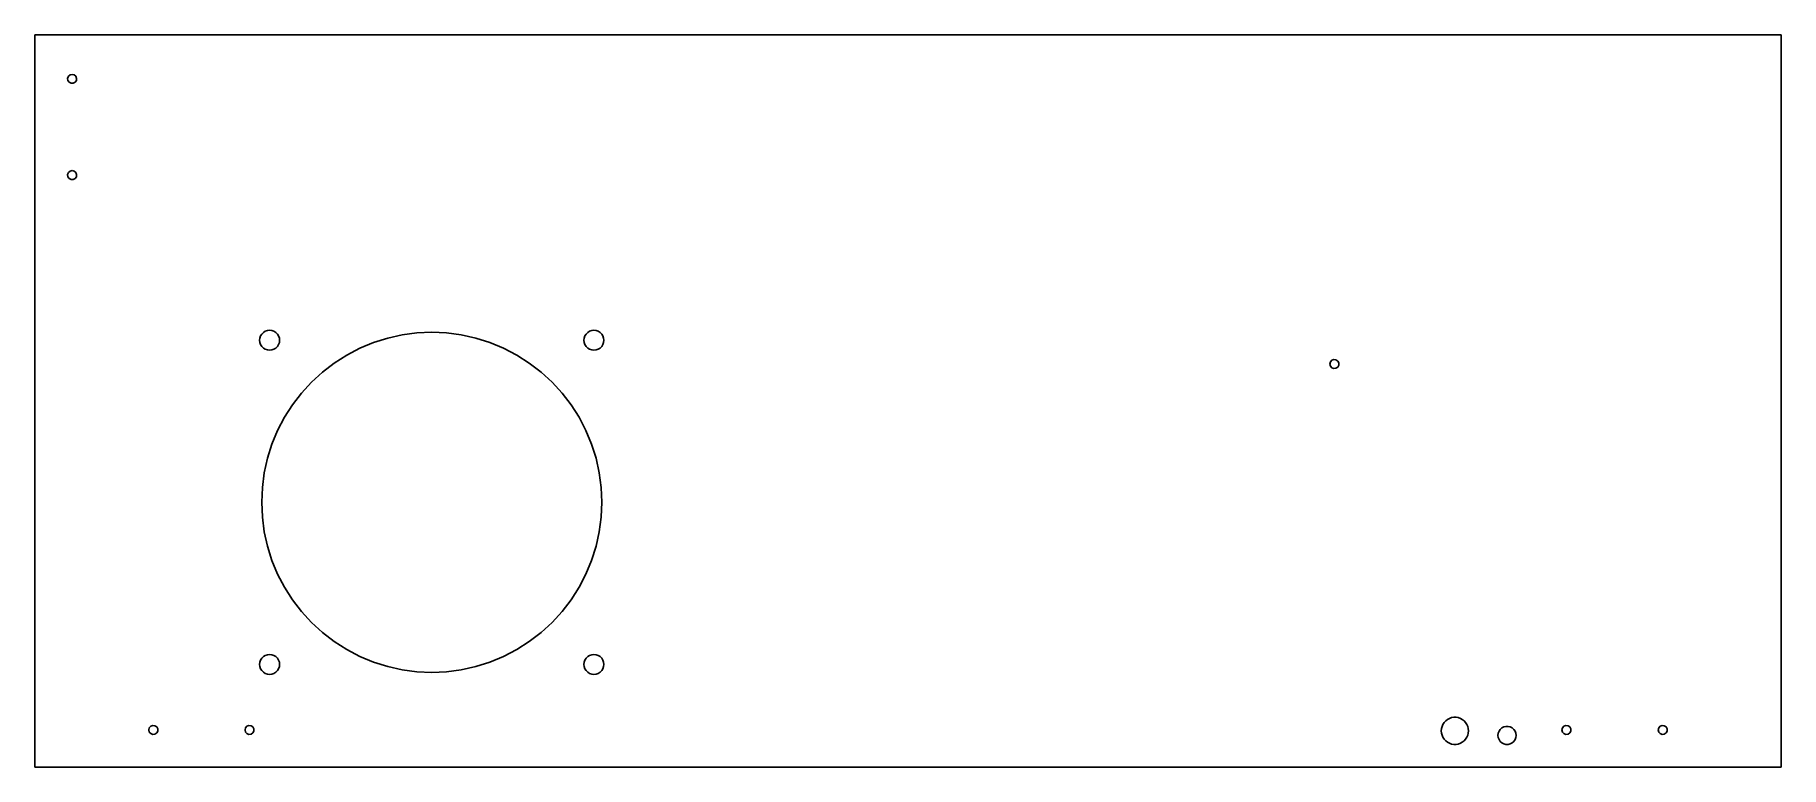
# Model space of a CAD drawing. Header units: metres. Extents: x 0 to 385, y 0 to 162.
import ezdxf

# ---------------------------------------------------------------- set-up
doc = ezdxf.new("R2010")
doc.units = ezdxf.units.M

msp = doc.modelspace()

# ---------------------------------------------------------------- linework, layer by layer
for p, q in [((385, 161.5), (0, 161.5)), ((0, 161.5), (0, 0)), ((385, 0), (385, 161.5)), ((7.20729, 151.921), (7.37702, 152.368)), ((7.26498, 151.445), (7.20729, 151.921)), ((7.53688, 151.051), (7.26498, 151.445)), ((7.37702, 152.368), (7.73528, 152.685)), ((7.96068, 150.829), (7.53688, 151.051)), ((7.73528, 152.685), (8.2, 152.8)), ((8.43931, 150.829), (7.96068, 150.829)), ((8.2, 152.8), (8.66472, 152.685)), ((8.86312, 151.051), (8.43931, 150.829)), ((8.66472, 152.685), (9.02298, 152.368)), ((9.13502, 151.445), (8.86312, 151.051)), ((9.02298, 152.368), (9.19271, 151.921)), ((9.19271, 151.921), (9.13502, 151.445)), ((7.20729, 130.701), (7.37702, 131.148)), ((7.37702, 131.148), (7.73528, 131.465)), ((7.73528, 131.465), (8.2, 131.58)), ((8.2, 131.58), (8.66472, 131.465)), ((8.66472, 131.465), (9.02298, 131.148)), ((9.02298, 131.148), (9.19271, 130.701)), ((7.26498, 130.225), (7.20729, 130.701)), ((7.53688, 129.831), (7.26498, 130.225)), ((7.96068, 129.609), (7.53688, 129.831)), ((8.43931, 129.609), (7.96068, 129.609)), ((8.86312, 129.831), (8.43931, 129.609)), ((9.13502, 130.225), (8.86312, 129.831)), ((9.19271, 130.701), (9.13502, 130.225)), ((50.7955, 96.1321), (51.2605, 96.2948)), ((51.2605, 96.2948), (51.75, 96.35)), ((51.75, 96.35), (52.2395, 96.2948)), ((52.2395, 96.2948), (52.7045, 96.1321)), ((122.295, 96.1321), (122.76, 96.2948)), ((122.76, 96.2948), (123.25, 96.35)), ((123.25, 96.35), (123.74, 96.2948)), ((123.74, 96.2948), (124.205, 96.1321)), ((49.55, 94.15), (49.6052, 94.6395)), ((49.6052, 93.6605), (49.55, 94.15)), ((49.6052, 94.6395), (49.7679, 95.1045)), ((49.7679, 93.1955), (49.6052, 93.6605)), ((49.7679, 95.1045), (50.03, 95.5217)), ((50.03, 92.7783), (49.7679, 93.1955)), ((50.03, 95.5217), (50.3783, 95.87)), ((50.3783, 92.43), (50.03, 92.7783)), ((50.3783, 95.87), (50.7955, 96.1321)), ((50.7955, 92.1679), (50.3783, 92.43)), ((52.7045, 96.1321), (53.1217, 95.87)), ((53.1217, 92.43), (52.7045, 92.1679)), ((53.1217, 95.87), (53.47, 95.5217)), ((53.47, 92.7783), (53.1217, 92.43)), ((53.47, 95.5217), (53.7321, 95.1045)), ((53.7321, 93.1955), (53.47, 92.7783)), ((53.7321, 95.1045), (53.8948, 94.6395)), ((53.8948, 93.6605), (53.7321, 93.1955)), ((53.8948, 94.6395), (53.95, 94.15)), ((53.95, 94.15), (53.8948, 93.6605)), ((71.6518, 92.3865), (74.6742, 93.6385)), ((74.6742, 93.6385), (77.7943, 94.6222)), ((77.7943, 94.6222), (80.9882, 95.3303)), ((80.9882, 95.3303), (84.2317, 95.7573)), ((84.2317, 95.7573), (87.5, 95.9)), ((87.5, 95.9), (90.7683, 95.7573)), ((90.7683, 95.7573), (94.0118, 95.3303)), ((94.0118, 95.3303), (97.2057, 94.6222)), ((97.2057, 94.6222), (100.326, 93.6385)), ((100.326, 93.6385), (103.348, 92.3865)), ((121.05, 94.15), (121.105, 94.6395)), ((121.105, 93.6605), (121.05, 94.15)), ((121.105, 94.6395), (121.268, 95.1045)), ((121.268, 93.1955), (121.105, 93.6605)), ((121.268, 95.1045), (121.53, 95.5217)), ((121.53, 92.7783), (121.268, 93.1955)), ((121.53, 95.5217), (121.878, 95.87)), ((121.878, 92.43), (121.53, 92.7783)), ((121.878, 95.87), (122.295, 96.1321)), ((122.295, 92.1679), (121.878, 92.43)), ((124.205, 96.1321), (124.622, 95.87)), ((124.622, 92.43), (124.205, 92.1679)), ((124.622, 95.87), (124.97, 95.5217)), ((124.97, 92.7783), (124.622, 92.43)), ((124.97, 95.5217), (125.232, 95.1045)), ((125.232, 93.1955), (124.97, 92.7783)), ((125.232, 95.1045), (125.395, 94.6395)), ((125.395, 93.6605), (125.232, 93.1955)), ((125.395, 94.6395), (125.45, 94.15)), ((125.45, 94.15), (125.395, 93.6605)), ((51.2605, 92.0052), (50.7955, 92.1679)), ((51.75, 91.95), (51.2605, 92.0052)), ((52.2395, 92.0052), (51.75, 91.95)), ((52.7045, 92.1679), (52.2395, 92.0052)), ((63.3955, 87.1267), (65.9909, 89.1182)), ((65.9909, 89.1182), (68.75, 90.876)), ((68.75, 90.876), (71.6518, 92.3865)), ((103.348, 92.3865), (106.25, 90.876)), ((106.25, 90.876), (109.009, 89.1182)), ((109.009, 89.1182), (111.605, 87.1267)), ((122.76, 92.0052), (122.295, 92.1679)), ((123.25, 91.95), (122.76, 92.0052)), ((123.74, 92.0052), (123.25, 91.95)), ((124.205, 92.1679), (123.74, 92.0052)), ((285.512, 88.9), (285.626, 89.3647)), ((285.626, 88.4353), (285.512, 88.9)), ((285.626, 89.3647), (285.944, 89.723)), ((285.944, 89.723), (286.391, 89.8927)), ((286.391, 89.8927), (286.866, 89.835)), ((286.866, 89.835), (287.26, 89.5631)), ((287.26, 89.5631), (287.483, 89.1393)), ((287.483, 88.6607), (287.26, 88.2369)), ((287.483, 89.1393), (287.483, 88.6607)), ((58.7733, 82.5045), (60.9835, 84.9165)), ((60.9835, 84.9165), (63.3955, 87.1267)), ((111.605, 87.1267), (114.017, 84.9165)), ((114.017, 84.9165), (116.227, 82.5045)), ((285.944, 88.077), (285.626, 88.4353)), ((286.391, 87.9073), (285.944, 88.077)), ((286.866, 87.965), (286.391, 87.9073)), ((287.26, 88.2369), (286.866, 87.965)), ((56.7818, 79.9091), (58.7733, 82.5045)), ((116.227, 82.5045), (118.218, 79.9091)), ((53.5135, 74.2482), (55.024, 77.15)), ((55.024, 77.15), (56.7818, 79.9091)), ((118.218, 79.9091), (119.976, 77.15)), ((119.976, 77.15), (121.487, 74.2482)), ((52.2615, 71.2258), (53.5135, 74.2482)), ((121.487, 74.2482), (122.738, 71.2258)), ((51.2778, 68.1057), (52.2615, 71.2258)), ((122.738, 71.2258), (123.722, 68.1057)), ((50.5697, 64.9118), (51.2778, 68.1057)), ((123.722, 68.1057), (124.43, 64.9118)), ((50, 58.4), (50.1427, 61.6683)), ((50.1427, 61.6683), (50.5697, 64.9118)), ((124.43, 64.9118), (124.857, 61.6683)), ((124.857, 61.6683), (125, 58.4)), ((50.1427, 55.1317), (50, 58.4)), ((125, 58.4), (124.857, 55.1317)), ((50.5697, 51.8882), (50.1427, 55.1317)), ((124.857, 55.1317), (124.43, 51.8882)), ((51.2778, 48.6943), (50.5697, 51.8882)), ((124.43, 51.8882), (123.722, 48.6943)), ((52.2615, 45.5742), (51.2778, 48.6943)), ((123.722, 48.6943), (122.738, 45.5742)), ((53.5135, 42.5518), (52.2615, 45.5742)), ((55.024, 39.65), (53.5135, 42.5518)), ((121.487, 42.5518), (119.976, 39.65)), ((122.738, 45.5742), (121.487, 42.5518)), ((56.7818, 36.8909), (55.024, 39.65)), ((119.976, 39.65), (118.218, 36.8909)), ((58.7733, 34.2955), (56.7818, 36.8909)), ((118.218, 36.8909), (116.227, 34.2955)), ((60.9835, 31.8835), (58.7733, 34.2955)), ((63.3955, 29.6733), (60.9835, 31.8835)), ((114.017, 31.8835), (111.605, 29.6733)), ((116.227, 34.2955), (114.017, 31.8835)), ((65.9909, 27.6818), (63.3955, 29.6733)), ((68.75, 25.924), (65.9909, 27.6818)), ((109.009, 27.6818), (106.25, 25.924)), ((111.605, 29.6733), (109.009, 27.6818)), ((49.55, 22.65), (49.6052, 23.1395)), ((49.6052, 23.1395), (49.7679, 23.6045)), ((49.7679, 23.6045), (50.03, 24.0217)), ((50.03, 24.0217), (50.3783, 24.37)), ((50.3783, 24.37), (50.7955, 24.6321)), ((50.7955, 24.6321), (51.2605, 24.7948)), ((51.2605, 24.7948), (51.75, 24.85)), ((51.75, 24.85), (52.2395, 24.7948)), ((52.2395, 24.7948), (52.7045, 24.6321)), ((52.7045, 24.6321), (53.1217, 24.37)), ((53.1217, 24.37), (53.47, 24.0217)), ((53.47, 24.0217), (53.7321, 23.6045)), ((53.7321, 23.6045), (53.8948, 23.1395)), ((53.8948, 23.1395), (53.95, 22.65)), ((71.6518, 24.4135), (68.75, 25.924)), ((74.6742, 23.1615), (71.6518, 24.4135)), ((77.7943, 22.1778), (74.6742, 23.1615)), ((100.326, 23.1615), (97.2057, 22.1778)), ((103.348, 24.4135), (100.326, 23.1615)), ((106.25, 25.924), (103.348, 24.4135)), ((121.05, 22.65), (121.105, 23.1395)), ((121.105, 23.1395), (121.268, 23.6045)), ((121.268, 23.6045), (121.53, 24.0217)), ((121.53, 24.0217), (121.878, 24.37)), ((121.878, 24.37), (122.295, 24.6321)), ((122.295, 24.6321), (122.76, 24.7948)), ((122.76, 24.7948), (123.25, 24.85)), ((123.25, 24.85), (123.74, 24.7948)), ((123.74, 24.7948), (124.205, 24.6321)), ((124.205, 24.6321), (124.622, 24.37)), ((124.622, 24.37), (124.97, 24.0217)), ((124.97, 24.0217), (125.232, 23.6045)), ((125.232, 23.6045), (125.395, 23.1395)), ((125.395, 23.1395), (125.45, 22.65)), ((49.6052, 22.1605), (49.55, 22.65)), ((49.7679, 21.6955), (49.6052, 22.1605)), ((50.03, 21.2783), (49.7679, 21.6955)), ((50.3783, 20.93), (50.03, 21.2783)), ((50.7955, 20.6679), (50.3783, 20.93)), ((51.2605, 20.5052), (50.7955, 20.6679)), ((51.75, 20.45), (51.2605, 20.5052)), ((52.2395, 20.5052), (51.75, 20.45)), ((52.7045, 20.6679), (52.2395, 20.5052)), ((53.1217, 20.93), (52.7045, 20.6679)), ((53.47, 21.2783), (53.1217, 20.93)), ((53.7321, 21.6955), (53.47, 21.2783)), ((53.8948, 22.1605), (53.7321, 21.6955)), ((53.95, 22.65), (53.8948, 22.1605)), ((80.9882, 21.4697), (77.7943, 22.1778)), ((84.2317, 21.0427), (80.9882, 21.4697)), ((87.5, 20.9), (84.2317, 21.0427)), ((90.7683, 21.0427), (87.5, 20.9)), ((94.0118, 21.4697), (90.7683, 21.0427)), ((97.2057, 22.1778), (94.0118, 21.4697)), ((121.105, 22.1605), (121.05, 22.65)), ((121.268, 21.6955), (121.105, 22.1605)), ((121.53, 21.2783), (121.268, 21.6955)), ((121.878, 20.93), (121.53, 21.2783)), ((122.295, 20.6679), (121.878, 20.93)), ((122.76, 20.5052), (122.295, 20.6679)), ((123.25, 20.45), (122.76, 20.5052)), ((123.74, 20.5052), (123.25, 20.45)), ((124.205, 20.6679), (123.74, 20.5052)), ((124.622, 20.93), (124.205, 20.6679)), ((124.97, 21.2783), (124.622, 20.93)), ((125.232, 21.6955), (124.97, 21.2783)), ((125.395, 22.1605), (125.232, 21.6955)), ((125.45, 22.65), (125.395, 22.1605)), ((25.1, 8.2), (25.2145, 8.66472)), ((25.2145, 7.73528), (25.1, 8.2)), ((25.2145, 8.66472), (25.5319, 9.02298)), ((25.5319, 7.37702), (25.2145, 7.73528)), ((25.5319, 9.02298), (25.9795, 9.19271)), ((25.9795, 9.19271), (26.4546, 9.13502)), ((26.4546, 9.13502), (26.8485, 8.86312)), ((26.8485, 8.86312), (27.0709, 8.43931)), ((27.0709, 7.96068), (26.8485, 7.53688)), ((27.0709, 8.43931), (27.0709, 7.96068)), ((46.32, 8.2), (46.4345, 8.66472)), ((46.4345, 7.73528), (46.32, 8.2)), ((46.4345, 8.66472), (46.7519, 9.02298)), ((46.7519, 7.37702), (46.4345, 7.73528)), ((46.7519, 9.02298), (47.1995, 9.19271)), ((47.1995, 9.19271), (47.6746, 9.13502)), ((47.6746, 9.13502), (48.0685, 8.86312)), ((48.0685, 8.86312), (48.2909, 8.43931)), ((48.2909, 7.96068), (48.0685, 7.53688)), ((48.2909, 8.43931), (48.2909, 7.96068)), ((310.08, 8), (310.121, 8.49378)), ((310.121, 7.50622), (310.08, 8)), ((310.121, 8.49378), (310.243, 8.9741)), ((310.243, 8.9741), (310.442, 9.42784)), ((310.442, 9.42784), (310.713, 9.84264)), ((310.713, 9.84264), (311.048, 10.2072)), ((311.048, 10.2072), (311.439, 10.5115)), ((311.439, 10.5115), (311.875, 10.7473)), ((311.875, 10.7473), (312.344, 10.9082)), ((312.344, 10.9082), (312.832, 10.9898)), ((312.832, 10.9898), (313.328, 10.9898)), ((313.328, 10.9898), (313.816, 10.9082)), ((313.816, 10.9082), (314.285, 10.7473)), ((314.285, 10.7473), (314.721, 10.5115)), ((314.721, 10.5115), (315.112, 10.2072)), ((315.112, 10.2072), (315.447, 9.84264)), ((315.447, 9.84264), (315.718, 9.42784)), ((315.718, 9.42784), (315.917, 8.9741)), ((315.917, 8.9741), (316.039, 8.49378)), ((316.039, 8.49378), (316.08, 8)), ((316.08, 8), (316.039, 7.50622)), ((322.638, 7.47863), (322.809, 7.92945)), ((322.809, 7.92945), (323.083, 8.32625)), ((323.083, 8.32625), (323.444, 8.64597)), ((323.444, 8.64597), (323.871, 8.87003)), ((323.871, 8.87003), (324.339, 8.98542)), ((324.339, 8.98542), (324.821, 8.98542)), ((324.821, 8.98542), (325.289, 8.87003)), ((325.289, 8.87003), (325.716, 8.64597)), ((325.716, 8.64597), (326.077, 8.32625)), ((326.077, 8.32625), (326.351, 7.92945)), ((326.351, 7.92945), (326.522, 7.47863)), ((336.68, 8.2), (336.795, 8.66472)), ((336.795, 7.73528), (336.68, 8.2)), ((336.795, 8.66472), (337.112, 9.02298)), ((337.112, 7.37702), (336.795, 7.73528)), ((337.112, 9.02298), (337.559, 9.19271)), ((337.559, 9.19271), (338.035, 9.13502)), ((338.035, 9.13502), (338.429, 8.86312)), ((338.429, 8.86312), (338.651, 8.43931)), ((338.651, 7.96068), (338.429, 7.53688)), ((338.651, 8.43931), (338.651, 7.96068)), ((357.9, 8.2), (358.015, 8.66472)), ((358.015, 7.73528), (357.9, 8.2)), ((358.015, 8.66472), (358.332, 9.02298)), ((358.332, 7.37702), (358.015, 7.73528)), ((358.332, 9.02298), (358.779, 9.19271)), ((358.779, 9.19271), (359.255, 9.13502)), ((359.255, 9.13502), (359.649, 8.86312)), ((359.649, 8.86312), (359.871, 8.43931)), ((359.871, 7.96068), (359.649, 7.53688)), ((359.871, 8.43931), (359.871, 7.96068)), ((25.9795, 7.20729), (25.5319, 7.37702)), ((26.4546, 7.26498), (25.9795, 7.20729)), ((26.8485, 7.53688), (26.4546, 7.26498)), ((47.1995, 7.20729), (46.7519, 7.37702)), ((47.6746, 7.26498), (47.1995, 7.20729)), ((48.0685, 7.53688), (47.6746, 7.26498)), ((310.243, 7.0259), (310.121, 7.50622)), ((310.442, 6.57216), (310.243, 7.0259)), ((310.713, 6.15736), (310.442, 6.57216)), ((311.048, 5.79283), (310.713, 6.15736)), ((311.439, 5.4885), (311.048, 5.79283)), ((311.875, 5.25268), (311.439, 5.4885)), ((312.344, 5.0918), (311.875, 5.25268)), ((312.832, 5.01025), (312.344, 5.0918)), ((313.328, 5.01025), (312.832, 5.01025)), ((313.816, 5.0918), (313.328, 5.01025)), ((314.285, 5.25268), (313.816, 5.0918)), ((314.721, 5.4885), (314.285, 5.25268)), ((315.112, 5.79283), (314.721, 5.4885)), ((315.447, 6.15736), (315.112, 5.79283)), ((315.718, 6.57216), (315.447, 6.15736)), ((315.917, 7.0259), (315.718, 6.57216)), ((316.039, 7.50622), (315.917, 7.0259)), ((322.58, 7), (322.638, 7.47863)), ((322.638, 6.52137), (322.58, 7)), ((322.809, 6.07055), (322.638, 6.52137)), ((323.083, 5.67375), (322.809, 6.07055)), ((323.444, 5.35403), (323.083, 5.67375)), ((323.871, 5.12997), (323.444, 5.35403)), ((324.339, 5.01458), (323.871, 5.12997)), ((324.821, 5.01458), (324.339, 5.01458)), ((325.289, 5.12997), (324.821, 5.01458)), ((325.716, 5.35403), (325.289, 5.12997)), ((326.077, 5.67375), (325.716, 5.35403)), ((326.351, 6.07055), (326.077, 5.67375)), ((326.522, 6.52137), (326.351, 6.07055)), ((326.522, 7.47863), (326.58, 7)), ((326.58, 7), (326.522, 6.52137)), ((337.559, 7.20729), (337.112, 7.37702)), ((338.035, 7.26498), (337.559, 7.20729)), ((338.429, 7.53688), (338.035, 7.26498)), ((358.779, 7.20729), (358.332, 7.37702)), ((359.255, 7.26498), (358.779, 7.20729)), ((359.649, 7.53688), (359.255, 7.26498)), ((0, 0), (385, 0))]:
    msp.add_line(p, q)

doc.saveas('drawing.dxf')
